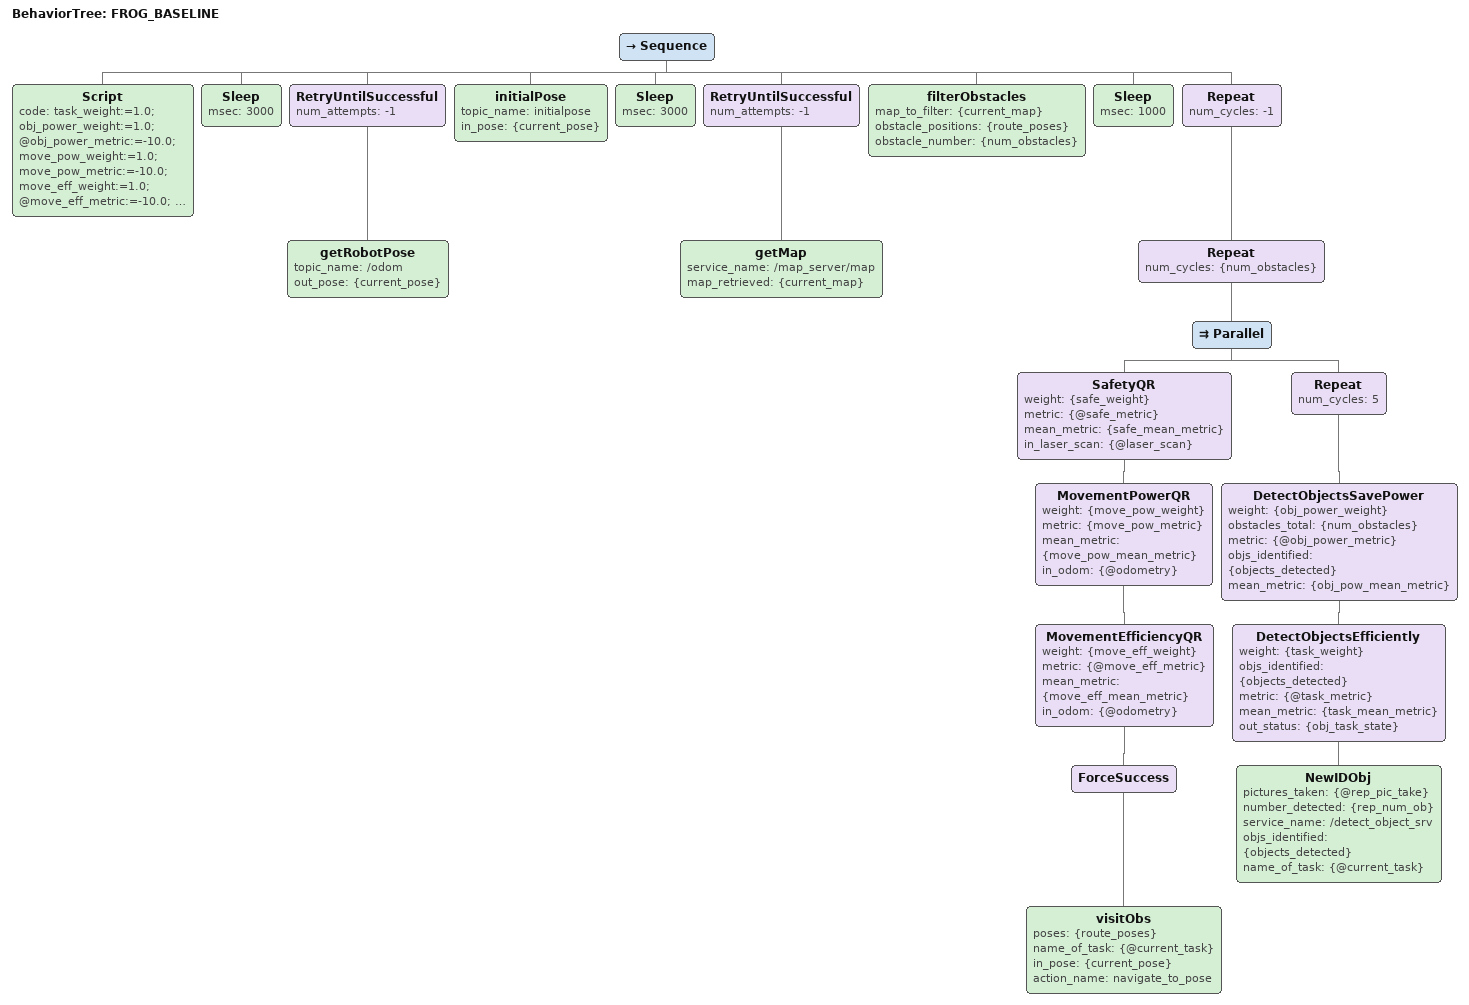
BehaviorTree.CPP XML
<root BTCPP_format="4" main_tree_to_execute="FROG_BASELINE">
	<include ros_pkg="rebet_frog" path="trees/frog_task_based.xml"/>
  	<BehaviorTree ID="FROG_BASELINE">

		<Sequence>
			<Script code="task_weight:=1.0; obj_power_weight:=1.0; @obj_power_metric:=-10.0; move_pow_weight:=1.0; move_pow_metric:=-10.0; move_eff_weight:=1.0; @move_eff_metric:=-10.0; safe_weight:=1.0; @safe_metric:=-10.0"/>

			<Sleep msec="3000"/>
			<RetryUntilSuccessful num_attempts="-1">
				<getRobotPose topic_name="/odom" out_pose="{current_pose}" />
			</RetryUntilSuccessful>

			<initialPose topic_name="initialpose" in_pose="{current_pose}" />
			<Sleep msec="3000"/>

			<RetryUntilSuccessful num_attempts="-1">
				<getMap service_name="/map_server/map" map_retrieved="{current_map}"/>
			</RetryUntilSuccessful>

			<filterObstacles map_to_filter="{current_map}" obstacle_positions="{route_poses}" obstacle_number="{num_obstacles}"/>
			<Sleep msec="1000"/>
				<Repeat num_cycles="-1">

				<Repeat num_cycles="{num_obstacles}">
					<Parallel>
						<SafetyQR weight="{safe_weight}" metric="{@safe_metric}" mean_metric="{safe_mean_metric}" in_laser_scan="{@laser_scan}">
						<MovementPowerQR weight="{move_pow_weight}" metric="{move_pow_metric}" mean_metric="{move_pow_mean_metric}" in_odom="{@odometry}">
						<MovementEfficiencyQR weight="{move_eff_weight}" metric="{@move_eff_metric}" mean_metric="{move_eff_mean_metric}" in_odom="{@odometry}">
                                <ForceSuccess>
                                    <visitObs poses="{route_poses}" name_of_task="{@current_task}"  in_pose="{current_pose}" action_name="navigate_to_pose"/>
                                </ForceSuccess>
						</MovementEfficiencyQR>
						</MovementPowerQR>
						</SafetyQR>
						<Repeat num_cycles="5">
							<DetectObjectsSavePower weight="{obj_power_weight}" obstacles_total="{num_obstacles}" metric="{@obj_power_metric}" objs_identified="{objects_detected}" mean_metric="{obj_pow_mean_metric}">
							<DetectObjectsEfficiently weight="{task_weight}" objs_identified="{objects_detected}" metric="{@task_metric}" mean_metric="{task_mean_metric}" out_status="{obj_task_state}" >
									<NewIDObj pictures_taken="{@rep_pic_take}" number_detected="{rep_num_ob}" service_name="/detect_object_srv" objs_identified="{objects_detected}" name_of_task="{@current_task}"/>
							</DetectObjectsEfficiently>
							</DetectObjectsSavePower>
						</Repeat>
					</Parallel>
				</Repeat>

				</Repeat>

		</Sequence>
  </BehaviorTree>
</root>
